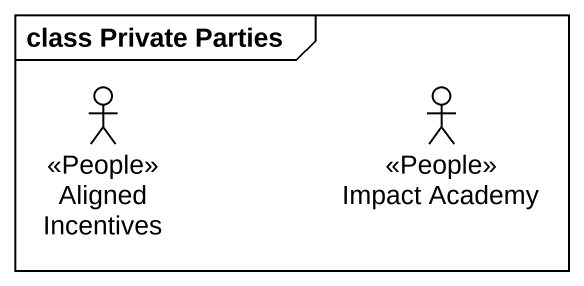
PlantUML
@startuml
mainframe class Private Parties
actor "Aligned Incentives" as Aligned_Incentives <<People>>
actor "Impact Academy" as Impact_Academy <<People>>
@enduml
